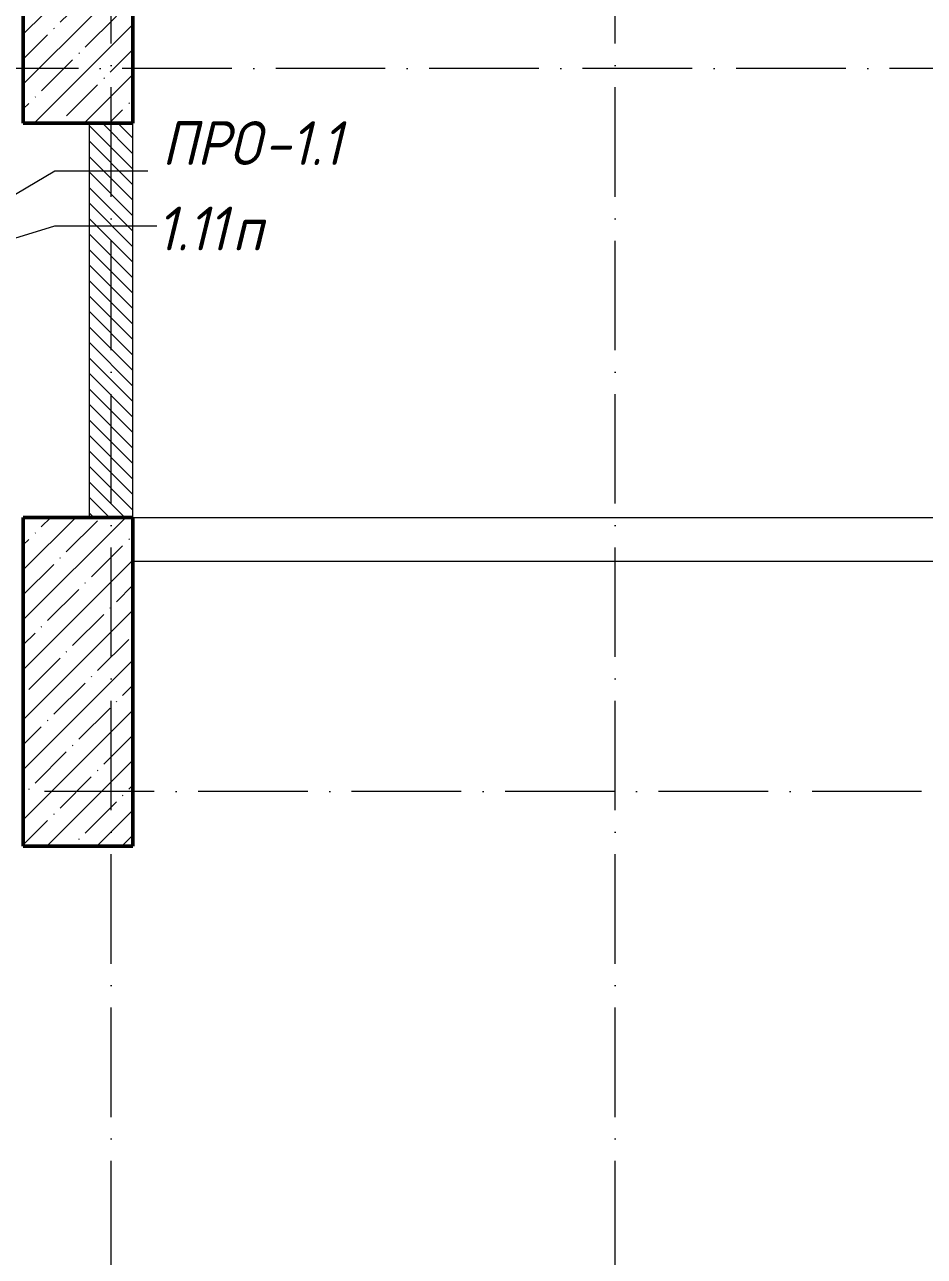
# Model space of a CAD drawing. Header units: millimetres. Extents: x -401725 to 250493, y 305116 to 802890.
# Drawn here: x -171459 to -167355, y 530174 to 535797 of the extents above; entities that cross this region are included whole.
import ezdxf

# ---------------------------------------------------------------- set-up
doc = ezdxf.new("R2010")
doc.units = ezdxf.units.MM
doc.linetypes.add('50_200_ШТРИХ_1Т_ш5_п1_п1_', pattern=[700, 500, -100, 0, -100])
for name, color, linetype, lineweight in [('A-GENM-____-IDEN', 7, 'Continuous', 9), ('A-GLAZ-____-IDEN', 7, 'Continuous', 9), ('A-WALL-____-MCUT', 7, 'Continuous', 13), ('A-WALL-____-PATT-1', 7, 'Continuous', 9), ('I-WALL-____-OTLN', 7, 'Continuous', 9), ('S-COLS-____-MCUT', 7, 'Continuous', 50), ('S-COLS-____-OTLN', 7, 'Continuous', 9), ('S-GRID-____-OTLN-1', 7, '50_200_ШТРИХ_1Т_ш5_п1_п1_', 9)]:
    doc.layers.add(name, color=color, linetype=linetype, lineweight=lineweight)
doc.styles.add('ISOCPEUR_I_11', font='isocpeui.ttf', dxfattribs={"width": 0.9, "height": 200})

# ---------------------------------------------------------------- blocks, each defined once
blk = doc.blocks.new('BSC_Колонна _Прямоугольная - 500х500-V31-АР1_План отверстий 1 этажа в осях 1-64_Ю-ЯЯ')
at = {"layer": 'S-COLS-____-OTLN'}
h = blk.add_hatch(dxfattribs=at)
h.set_pattern_fill('FP_37', color=256, style=0, pattern_type=2)
h.set_pattern_definition([(45, (-5300, -76581.04), (-114.04925, 114.04925), []), (45, (-5185.95, -76581.04), (-114.04925, 114.04925), [201.613, -40.323, 3.353, -36.97])])
h.paths.add_polyline_path([(-250, -250), (250, -250), (250, 250), (-250, 250), (-250, 16.6)], flags=0)
at = {"layer": 'S-COLS-____-MCUT'}
for p, q in [((250, 250), (-250, 250)), ((-250, 250), (-250, -250)), ((250, -250), (250, 250)), ((-250, -250), (250, -250))]:
    blk.add_line(p, q, dxfattribs=at)
blk = doc.blocks.new('BSC_Колонна _Прямоугольная - 500х1500-25984399-АР1_План отверстий 1 этажа в осях 1-64_Ю-ЯЯ')
at = {"layer": 'S-COLS-____-OTLN'}
h = blk.add_hatch(dxfattribs=at)
h.set_pattern_fill('FP_183', color=256, style=0, pattern_type=2)
h.set_pattern_definition([(45, (-5300, -73781.04), (-114.04925, 114.04925), []), (45, (-5185.95, -73781.04), (-114.04925, 114.04925), [201.613, -40.323, 3.353, -36.97])])
h.paths.add_polyline_path([(-250, -750), (250, -750), (250, 750), (-250, 750), (-250, -412.3)], flags=0)
at = {"layer": 'S-COLS-____-MCUT'}
for p, q in [((250, 750), (-250, 750)), ((-250, 750), (-250, -750)), ((250, -750), (250, 750)), ((-250, -750), (250, -750))]:
    blk.add_line(p, q, dxfattribs=at)

msp = doc.modelspace()

# ---------------------------------------------------------------- hatches: boundary and pattern name
at = {"layer": 'A-WALL-____-PATT-1'}
h = msp.add_hatch(dxfattribs=at)
h.set_pattern_fill('FP_6', color=256, style=0, pattern_type=2)
h.set_pattern_definition([(135, (-176515.067, 459015.94), (-35.35534, -35.35534), [])])
h.paths.add_polyline_path([(-170965.0675, 533546.983), (-170965.0675, 535346.983), (-171165.0675, 535346.983), (-171165.0675, 533546.983)], flags=0)

# ---------------------------------------------------------------- linework, layer by layer
at = {"layer": 'A-GENM-____-IDEN'}
for p, q in [((-171813.5759, 534838.3474), (-171321.1764, 535129.0258)), ((-171321.1764, 535129.0258), (-170897.6437, 535129.0258))]:
    msp.add_line(p, q, dxfattribs=at)
at = {"layer": 'A-GLAZ-____-IDEN'}
for p, q in [((-171815.0675, 534726.983), (-171321.1764, 534878.7095)), ((-171321.1764, 534878.7095), (-170856.6993, 534878.7095))]:
    msp.add_line(p, q, dxfattribs=at)
at = {"layer": 'A-WALL-____-MCUT'}
for p, q in [((-171165.0675, 535346.983), (-171165.0675, 533546.983)), ((-170965.0675, 533546.983), (-170965.0675, 535346.983))]:
    msp.add_line(p, q, dxfattribs=at)
at = {"layer": 'I-WALL-____-OTLN'}
for p, q in [((-170965.0675, 533546.983), (-167115.0675, 533546.983)), ((-167115.0675, 533346.983), (-170965.0675, 533346.983))]:
    msp.add_line(p, q, dxfattribs=at)
at = {"layer": 'S-GRID-____-OTLN-1'}
for p, q in [((-171065.0675, 511907.5288), (-171065.0675, 549908.7924)), ((-168765.0675, 511907.5288), (-168765.0675, 549908.7924)), ((-143910.0675, 535596.983), (-181183.8377, 535596.983)), ((-151965.0675, 532296.983), (-181183.8377, 532296.983))]:
    msp.add_line(p, q, dxfattribs=at)

# ---------------------------------------------------------------- block references
at = {"layer": 'S-COLS-____-OTLN'}
for name, p in [('BSC_Колонна _Прямоугольная - 500х500-V31-АР1_План отверстий 1 этажа в осях 1-64_Ю-ЯЯ', (-171215.0675, 535596.983)), ('BSC_Колонна _Прямоугольная - 500х1500-25984399-АР1_План отверстий 1 этажа в осях 1-64_Ю-ЯЯ', (-171215.0675, 532796.983))]:
    msp.add_blockref(name, p, dxfattribs=at)

# ---------------------------------------------------------------- texts
at = {"layer": 'A-GENM-____-IDEN', "char_height": 200, "attachment_point": 1, "style": 'ISOCPEUR_I_11'}
for s, insert, width in [('ПРО', (-170832.5004, 535356.1419), 562.784625), ('-1.1', (-170368.1566, 535356.1419), 461.772)]:
    msp.add_mtext(s, dxfattribs=dict(at, insert=insert, width=width))
at = {"layer": 'A-GLAZ-____-IDEN', "char_height": 200, "attachment_point": 1, "style": 'ISOCPEUR_I_11'}
for s, insert, width in [('1.11', (-170856.6993, 534966.3241), 418.480875), ('\\fISOCPEUR|b0|i1|c204|p34|;\\W.9;п', (-170511.418, 534966.3241), 158.734125)]:
    msp.add_mtext(s, dxfattribs=dict(at, insert=insert, width=width))

doc.saveas('drawing.dxf')
